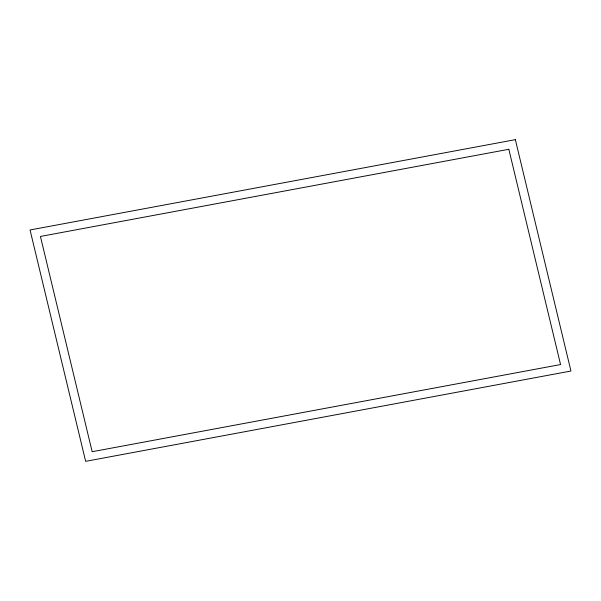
<?xml version="1.0" encoding="UTF-8"?>
<svg xmlns="http://www.w3.org/2000/svg" width="601" height="601" viewBox="0 0 601 601"><rect width="100%" height="100%" fill="white"/><g stroke="black" fill="none" stroke-linecap="round" stroke-linejoin="round"><path stroke-width="0.9" d="M515.35 139.665L30.05 229.973L85.65 461.335L570.95 371.027L515.35 139.665M508.837 149.288L40.432 236.448L92.163 451.712L560.568 364.552L508.837 149.288"/></g></svg>
